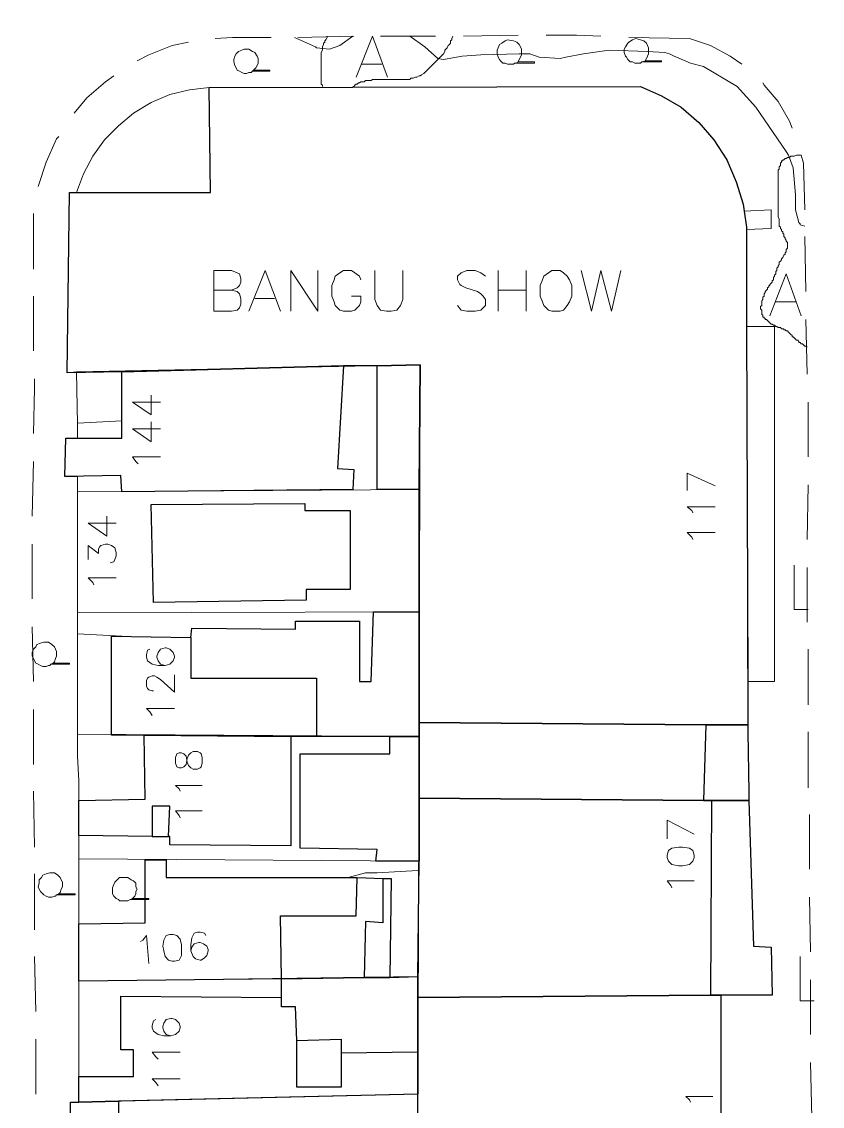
# Model space of a CAD drawing. Extents: x -2391 to 32076, y -11492 to 5852.
# Drawn here: x 4413.2 to 4471.4, y -1261.4 to -1182.6 of the extents above; entities that cross this region are included whole.
import ezdxf

# ---------------------------------------------------------------- set-up
doc = ezdxf.new("R2010")
doc.units = 0
doc.header["$LTSCALE"] = 7
for name, color, linetype in [('ALVE-CT', 3, 'CONTINUOUS'), ('PDF_A101 - EDIFICACAO', 7, 'CONTINUOUS'), ('PDF_A103 - PROJECAO_1', 7, 'CONTINUOUS'), ('PDF_A104 - PROJECAO_2', 7, 'CONTINUOUS'), ('PDF_A112 - PRISMA_VENTILACAO', 7, 'CONTINUOUS'), ('PDF_A120 - MARQUISE', 7, 'CONTINUOUS'), ('PDF_A123 - N DE PORTA', 7, 'CONTINUOUS'), ('PDF_A124 - MURO', 7, 'CONTINUOUS'), ('PDF_B207 - TXT_COMERCIO', 7, 'CONTINUOUS'), ('PDF_C301 - MEIO_FIO_2D', 7, 'CONTINUOUS'), ('PDF_F601 - LIMITE_VEGETACAO', 7, 'CONTINUOUS'), ('PDF_F602 - ARVORE_ISOLADA', 7, 'CONTINUOUS'), ('PDF_F604 - TXT_AGRUPAMENTO_ARVORE', 7, 'CONTINUOUS'), ('PDF_I903 - POSTE', 7, 'CONTINUOUS'), ('PDF_N1402 - CURVA_INTERMEDIARIA', 7, 'CONTINUOUS')]:
    doc.layers.add(name, color=color, linetype=linetype)

msp = doc.modelspace()

# ---------------------------------------------------------------- linework, layer by layer
at = {"layer": 'ALVE-CT'}
msp.add_circle((4550.796, -1271.53), 500, dxfattribs=at)
at = {"layer": 'PDF_A101 - EDIFICACAO', "lineweight": 30}
for points in [[(4465.709, -1196.349), (4465.878, -1197.534), (4465.878, -1197.703), (4465.878, -1204.73), (4465.963, -1230.553), (4465.963, -1233.685), (4462.915, -1233.685), (4442.087, -1233.516), (4442.087, -1225.473), (4442.087, -1216.583), (4442.172, -1207.524), (4439.039, -1207.609), (4436.584, -1207.609), (4420.498, -1208.032), (4416.519, -1208.117), (4416.688, -1194.994), (4417.196, -1194.994), (4426.933, -1194.994), (4426.848, -1187.374), (4458.173, -1187.29), (4459.697, -1187.967), (4461.137, -1188.814), (4462.407, -1189.914), (4463.507, -1191.184), (4464.439, -1192.624), (4465.116, -1194.232), (4465.624, -1195.841)], [(4442.087, -1216.583), (4439.039, -1216.583), (4439.039, -1207.609), (4442.172, -1207.524)], [(4420.498, -1208.032), (4436.584, -1207.609), (4436.161, -1215.059), (4437.346, -1215.144), (4437.262, -1216.583), (4420.498, -1216.753), (4420.413, -1215.567), (4416.35, -1215.652), (4416.434, -1212.858), (4417.281, -1212.858), (4420.498, -1212.858)], [(4433.79, -1217.599), (4433.79, -1218.107), (4437.092, -1218.107), (4437.092, -1223.864), (4433.875, -1223.864), (4433.875, -1224.626), (4422.784, -1224.796), (4422.615, -1217.684)], [(4442.087, -1225.473), (4442.087, -1233.516), (4442.087, -1234.532), (4439.971, -1234.532), (4434.637, -1234.532), (4432.774, -1234.532), (4422.107, -1234.447), (4419.736, -1234.447), (4419.736, -1227.251), (4425.493, -1227.336), (4425.578, -1226.658), (4433.113, -1226.743), (4433.113, -1226.15), (4437.77, -1226.15), (4437.77, -1230.553), (4438.616, -1230.553), (4438.785, -1225.473)], [(4466.047, -1238.596), (4466.047, -1239.189), (4463.338, -1239.189), (4462.745, -1239.189), (4442.087, -1239.019), (4442.087, -1234.532), (4442.087, -1233.516), (4462.915, -1233.685), (4465.963, -1233.685), (4465.963, -1234.193)], [(4432.774, -1234.532), (4432.774, -1242.49), (4423.969, -1242.406), (4423.969, -1241.813), (4423.885, -1241.813), (4423.969, -1239.612), (4422.699, -1239.612), (4422.699, -1241.813), (4417.366, -1241.728), (4417.366, -1239.189), (4422.191, -1239.104), (4422.107, -1234.447)], [(4442.087, -1234.532), (4442.087, -1239.019), (4442.087, -1243.591), (4438.955, -1243.591), (4439.039, -1242.744), (4433.452, -1242.66), (4433.452, -1235.802), (4439.971, -1235.802), (4439.971, -1234.532)], [(4463.253, -1253.327), (4442.003, -1253.497), (4442.003, -1251.973), (4442.087, -1243.591), (4442.087, -1239.019), (4462.745, -1239.189), (4463.338, -1239.189), (4466.047, -1239.189), (4466.386, -1249.772), (4467.656, -1249.856), (4467.74, -1253.327), (4464.015, -1253.327)], [(4432.097, -1252.142), (4417.366, -1252.311), (4417.366, -1248.163), (4422.191, -1248.078), (4422.191, -1243.506), (4423.715, -1243.506), (4423.715, -1244.776), (4437.6, -1244.776), (4439.463, -1244.861), (4440.055, -1244.861), (4439.971, -1252.057), (4438.108, -1252.057)], [(4442.003, -1253.497), (4442.003, -1257.476), (4442.003, -1260.524), (4420.244, -1261.032), (4417.366, -1261.116), (4417.366, -1259.254), (4421.345, -1259.254), (4421.345, -1257.307), (4420.413, -1257.307), (4420.413, -1253.412), (4432.097, -1253.497), (4432.097, -1252.142), (4438.108, -1252.057), (4439.971, -1252.057), (4442.003, -1251.973)], [(4464.015, -1268.398), (4452.416, -1268.398), (4442.003, -1268.398), (4442.003, -1265.519), (4442.003, -1261.54), (4442.003, -1260.524), (4442.003, -1257.476), (4442.003, -1253.497), (4463.253, -1253.327), (4464.015, -1253.327)], [(4420.413, -1270.43), (4417.281, -1270.514), (4416.773, -1270.514), (4416.773, -1261.116), (4417.366, -1261.116), (4420.244, -1261.032), (4420.244, -1262.556), (4437.516, -1262.217), (4437.685, -1269.244), (4420.413, -1269.583)]]:
    msp.add_lwpolyline(points, close=True, dxfattribs=at)
at = {"layer": 'PDF_A103 - PROJECAO_1', "lineweight": 30}
for points in [[(4425.493, -1227.336), (4425.493, -1230.299), (4434.637, -1230.299), (4434.637, -1234.532), (4432.774, -1234.532), (4422.107, -1234.447), (4419.736, -1234.447), (4419.736, -1227.251)], [(4462.915, -1233.685), (4462.745, -1239.189), (4442.087, -1239.019), (4442.087, -1234.532), (4442.087, -1233.516)], [(4462.745, -1239.189), (4463.338, -1239.189), (4463.253, -1253.327), (4442.003, -1253.497), (4442.003, -1251.973), (4442.087, -1243.591), (4442.087, -1239.019)], [(4439.463, -1244.861), (4439.463, -1248.078), (4438.193, -1247.994), (4438.108, -1252.057), (4432.097, -1252.142), (4432.012, -1247.57), (4437.516, -1247.57), (4437.6, -1244.776)], [(4442.003, -1253.497), (4442.003, -1257.476), (4436.415, -1257.561), (4436.415, -1260.016), (4433.198, -1260.016), (4433.198, -1256.629), (4433.113, -1254.174), (4432.097, -1254.174), (4432.097, -1253.497), (4432.097, -1252.142), (4438.108, -1252.057), (4439.971, -1252.057), (4442.003, -1251.973)]]:
    msp.add_lwpolyline(points, close=True, dxfattribs=at)
at = {"layer": 'PDF_A104 - PROJECAO_2', "lineweight": 30}
msp.add_lwpolyline([(4436.415, -1257.561), (4436.415, -1260.016), (4433.198, -1260.016), (4433.198, -1256.629), (4436.415, -1256.545)], close=True, dxfattribs=at)
at = {"layer": 'PDF_A112 - PRISMA_VENTILACAO', "lineweight": 30}
msp.add_lwpolyline([(4422.699, -1241.813), (4423.885, -1241.813), (4423.969, -1239.612), (4422.699, -1239.612)], close=True, dxfattribs=at)
at = {"layer": 'PDF_A120 - MARQUISE', "lineweight": 9}
for points in [[(4465.878, -1197.703), (4465.878, -1197.534), (4465.709, -1196.349), (4467.656, -1196.264), (4467.656, -1197.619)], [(4465.963, -1230.553), (4465.878, -1204.73), (4467.91, -1204.73), (4467.91, -1230.553)]]:
    msp.add_lwpolyline(points, close=True, dxfattribs=at)
at = {"layer": 'PDF_A123 - N DE PORTA', "lineweight": 9}
for points in [[(4423.292, -1210.234), (4421.26, -1210.234), (4422.615, -1211.165), (4422.615, -1209.726)], [(4423.292, -1212.181), (4421.26, -1212.181), (4422.615, -1213.112), (4422.615, -1211.673)], [(4421.683, -1214.721), (4421.514, -1214.551), (4421.26, -1214.213), (4423.292, -1214.213)], [(4463.592, -1216.329), (4461.56, -1215.398), (4461.56, -1216.668)], [(4420.075, -1219.039), (4418.043, -1219.039), (4419.397, -1219.97), (4419.397, -1218.531)], [(4461.983, -1218.277), (4461.899, -1218.107), (4461.56, -1217.853), (4463.592, -1217.853)], [(4461.983, -1220.224), (4461.899, -1220.055), (4461.56, -1219.716), (4463.592, -1219.716)], [(4418.043, -1221.663), (4418.043, -1220.647), (4418.805, -1221.24), (4418.805, -1220.901), (4418.889, -1220.732), (4418.974, -1220.647), (4419.313, -1220.563), (4419.482, -1220.563), (4419.736, -1220.647), (4419.99, -1220.817), (4420.075, -1221.155), (4420.075, -1221.409), (4419.99, -1221.663), (4419.905, -1221.833), (4419.651, -1221.917)], [(4418.466, -1223.526), (4418.382, -1223.356), (4418.043, -1223.018), (4420.075, -1223.018)], [(4422.53, -1228.182), (4422.361, -1228.267), (4422.276, -1228.606), (4422.276, -1228.775), (4422.361, -1229.029), (4422.699, -1229.283), (4423.123, -1229.368), (4423.631, -1229.368), (4423.969, -1229.283), (4424.223, -1229.029), (4424.308, -1228.775), (4424.308, -1228.69), (4424.223, -1228.436), (4423.969, -1228.182), (4423.715, -1228.098), (4423.631, -1228.098), (4423.292, -1228.182), (4423.123, -1228.436), (4423.038, -1228.69), (4423.038, -1228.775), (4423.123, -1229.029), (4423.292, -1229.283), (4423.631, -1229.368)], [(4422.784, -1231.23), (4422.699, -1231.23), (4422.445, -1231.146), (4422.361, -1231.061), (4422.276, -1230.892), (4422.276, -1230.468), (4422.361, -1230.299), (4422.445, -1230.214), (4422.699, -1230.13), (4422.869, -1230.13), (4423.038, -1230.214), (4423.292, -1230.384), (4424.308, -1231.315), (4424.308, -1230.045)], [(4422.699, -1233.008), (4422.53, -1232.754), (4422.276, -1232.5), (4424.308, -1232.5)], [(4424.731, -1238.511), (4424.647, -1238.342), (4424.393, -1238.088), (4426.34, -1238.088)], [(4424.731, -1240.459), (4424.647, -1240.289), (4424.393, -1239.951), (4426.34, -1239.951)], [(4462.068, -1241.644), (4460.121, -1240.628), (4460.121, -1241.982)], [(4460.459, -1245.538), (4460.375, -1245.369), (4460.121, -1245.03), (4462.068, -1245.03)], [(4421.853, -1249.433), (4422.022, -1249.348), (4422.276, -1249.01), (4422.445, -1251.042)], [(4426.594, -1249.01), (4426.509, -1248.84), (4426.171, -1248.756), (4426.001, -1248.756), (4425.747, -1248.84), (4425.578, -1249.179), (4425.493, -1249.687), (4425.493, -1250.11), (4425.663, -1250.534), (4425.832, -1250.703), (4426.171, -1250.788), (4426.255, -1250.788), (4426.509, -1250.618), (4426.679, -1250.449), (4426.763, -1250.11), (4426.763, -1250.026), (4426.679, -1249.772), (4426.425, -1249.602), (4426.171, -1249.518), (4426.086, -1249.518), (4425.747, -1249.602), (4425.578, -1249.856), (4425.493, -1250.11)], [(4422.953, -1255.105), (4422.784, -1255.19), (4422.699, -1255.529), (4422.699, -1255.698), (4422.784, -1255.952), (4423.123, -1256.206), (4423.546, -1256.291), (4424.054, -1256.291), (4424.393, -1256.206), (4424.647, -1255.952), (4424.731, -1255.698), (4424.731, -1255.613), (4424.647, -1255.359), (4424.393, -1255.105), (4424.139, -1255.021), (4424.054, -1255.021), (4423.715, -1255.105), (4423.546, -1255.359), (4423.461, -1255.613), (4423.461, -1255.698), (4423.546, -1255.952), (4423.715, -1256.206), (4424.054, -1256.291)], [(4423.123, -1257.984), (4422.953, -1257.815), (4422.699, -1257.476), (4424.731, -1257.476)], [(4423.123, -1259.931), (4422.953, -1259.677), (4422.699, -1259.423), (4424.731, -1259.423)], [(4461.814, -1261.116), (4461.729, -1260.947), (4461.475, -1260.693), (4463.423, -1260.693)]]:
    msp.add_lwpolyline(points, dxfattribs=at)
for points in [[(4424.393, -1236.479), (4424.477, -1236.733), (4424.647, -1236.818), (4424.816, -1236.818), (4424.985, -1236.733), (4425.155, -1236.564), (4425.239, -1236.141), (4425.324, -1235.887), (4425.493, -1235.717), (4425.663, -1235.633), (4426.001, -1235.633), (4426.171, -1235.717), (4426.255, -1235.802), (4426.34, -1236.056), (4426.34, -1236.479), (4426.255, -1236.733), (4426.171, -1236.818), (4426.001, -1236.903), (4425.663, -1236.903), (4425.493, -1236.818), (4425.324, -1236.649), (4425.239, -1236.395), (4425.155, -1235.971), (4424.985, -1235.802), (4424.816, -1235.717), (4424.647, -1235.717), (4424.477, -1235.802), (4424.393, -1236.056)], [(4460.121, -1243.337), (4460.205, -1243.591), (4460.459, -1243.845), (4460.967, -1243.93), (4461.221, -1243.93), (4461.729, -1243.845), (4461.983, -1243.591), (4462.068, -1243.337), (4462.068, -1243.168), (4461.983, -1242.829), (4461.729, -1242.66), (4461.221, -1242.575), (4460.967, -1242.575), (4460.459, -1242.66), (4460.205, -1242.829), (4460.121, -1243.168)], [(4423.969, -1248.925), (4423.715, -1249.01), (4423.546, -1249.348), (4423.461, -1249.772), (4423.546, -1250.11), (4423.631, -1250.534), (4423.885, -1250.788), (4424.139, -1250.872), (4424.308, -1250.872), (4424.647, -1250.788), (4424.816, -1250.449), (4424.816, -1250.026), (4424.816, -1249.687), (4424.731, -1249.264), (4424.477, -1249.01), (4424.223, -1248.925)]]:
    msp.add_lwpolyline(points, close=True, dxfattribs=at)
at = {"layer": 'PDF_A124 - MURO', "lineweight": 9}
for points in [[(4416.773, -1270.514), (4416.773, -1261.116), (4417.366, -1261.116), (4417.366, -1257.222), (4417.366, -1255.444), (4417.366, -1237.749), (4417.281, -1235.971), (4417.281, -1226.912), (4417.281, -1225.642), (4417.281, -1223.272), (4417.281, -1218.869), (4417.281, -1215.652), (4416.35, -1215.652), (4416.434, -1212.858), (4417.281, -1212.858), (4417.281, -1212.689), (4417.281, -1211.842), (4417.196, -1208.032), (4416.519, -1208.117), (4416.688, -1194.994), (4417.196, -1194.994), (4417.704, -1193.639), (4418.382, -1192.37), (4419.228, -1191.184), (4420.244, -1190.168), (4421.345, -1189.237), (4422.615, -1188.475), (4423.969, -1187.882), (4425.409, -1187.544), (4426.848, -1187.374), (4458.173, -1187.29), (4459.697, -1187.967), (4461.137, -1188.814), (4462.407, -1189.914), (4463.507, -1191.184), (4464.439, -1192.624), (4465.116, -1194.232), (4465.624, -1195.841), (4465.878, -1197.534), (4465.963, -1234.193), (4466.047, -1238.596), (4466.386, -1249.772), (4467.656, -1249.856), (4467.74, -1253.327), (4466.132, -1253.327), (4442.003, -1253.497)], [(4417.196, -1208.032), (4442.172, -1207.524), (4441.918, -1287.87), (4442.172, -1314.624), (4417.196, -1315.132), (4417.196, -1311.745), (4417.196, -1306.581), (4417.196, -1300.993), (4417.196, -1297.268), (4417.281, -1288.294), (4441.918, -1288.209)], [(4417.281, -1211.758), (4420.498, -1211.588)], [(4417.281, -1216.753), (4442.087, -1216.583)], [(4442.087, -1225.473), (4417.281, -1225.558)], [(4420.498, -1227.251), (4417.281, -1227.082)], [(4442.087, -1233.516), (4465.963, -1233.685)], [(4442.087, -1234.532), (4417.281, -1234.363)], [(4442.087, -1239.019), (4466.047, -1239.189)], [(4417.366, -1243.422), (4442.087, -1243.591)], [(4417.366, -1252.311), (4442.003, -1251.973)], [(4417.366, -1261.116), (4442.003, -1260.524)]]:
    msp.add_lwpolyline(points, dxfattribs=at)
at = {"layer": 'PDF_B207 - TXT_COMERCIO', "lineweight": 9}
for points in [[(4428.456, -1202.106), (4428.88, -1202.191), (4429.049, -1202.36), (4429.134, -1202.699), (4429.134, -1203.122), (4429.049, -1203.376), (4428.88, -1203.545), (4428.456, -1203.63), (4427.187, -1203.63), (4427.187, -1200.667), (4428.456, -1200.667), (4428.88, -1200.836), (4429.049, -1200.921), (4429.134, -1201.259), (4429.134, -1201.513), (4429.049, -1201.767), (4428.88, -1201.937), (4428.456, -1202.106), (4427.187, -1202.106)], [(4429.726, -1203.63), (4430.912, -1200.667), (4432.012, -1203.63)], [(4432.774, -1203.63), (4432.774, -1200.667), (4434.722, -1203.63), (4434.722, -1200.667)], [(4437.854, -1201.344), (4437.77, -1201.09), (4437.431, -1200.836), (4437.177, -1200.667), (4436.584, -1200.667), (4436.33, -1200.836), (4435.992, -1201.09), (4435.907, -1201.344), (4435.738, -1201.767), (4435.738, -1202.529), (4435.907, -1202.952), (4435.992, -1203.206), (4436.33, -1203.545), (4436.584, -1203.63), (4437.177, -1203.63), (4437.431, -1203.545), (4437.77, -1203.206), (4437.854, -1202.952), (4437.854, -1202.529), (4437.177, -1202.529)], [(4438.87, -1200.667), (4438.87, -1202.783), (4439.039, -1203.206), (4439.293, -1203.545), (4439.717, -1203.63), (4440.055, -1203.63), (4440.479, -1203.545), (4440.733, -1203.206), (4440.902, -1202.783), (4440.902, -1200.667)], [(4446.913, -1201.09), (4446.575, -1200.836), (4446.151, -1200.667), (4445.559, -1200.667), (4445.135, -1200.836), (4444.881, -1201.09), (4444.881, -1201.344), (4445.051, -1201.683), (4445.135, -1201.767), (4445.474, -1201.937), (4446.321, -1202.191), (4446.575, -1202.36), (4446.744, -1202.529), (4446.913, -1202.783), (4446.913, -1203.206), (4446.575, -1203.545), (4446.151, -1203.63), (4445.559, -1203.63), (4445.135, -1203.545), (4444.881, -1203.206)], [(4447.844, -1200.667), (4447.844, -1203.63)], [(4449.876, -1200.667), (4449.876, -1203.63)], [(4453.856, -1200.667), (4454.618, -1203.63), (4455.295, -1200.667), (4456.057, -1203.63), (4456.734, -1200.667)], [(4430.15, -1202.699), (4431.589, -1202.699)], [(4447.844, -1202.106), (4449.876, -1202.106)]]:
    msp.add_lwpolyline(points, dxfattribs=at)
msp.add_lwpolyline([(4451.739, -1200.667), (4451.485, -1200.836), (4451.146, -1201.09), (4451.062, -1201.344), (4450.892, -1201.767), (4450.892, -1202.529), (4451.062, -1202.952), (4451.146, -1203.206), (4451.485, -1203.545), (4451.739, -1203.63), (4452.332, -1203.63), (4452.586, -1203.545), (4452.84, -1203.206), (4453.009, -1202.952), (4453.178, -1202.529), (4453.178, -1201.767), (4453.009, -1201.344), (4452.84, -1201.09), (4452.586, -1200.836), (4452.332, -1200.667)], close=True, dxfattribs=at)
at = {"layer": 'PDF_C301 - MEIO_FIO_2D', "lineweight": 9}
for points in [[(4427.271, -1183.818), (4428.541, -1183.734), (4431.335, -1183.734)], [(4433.282, -1183.734), (4437.346, -1183.649)], [(4439.293, -1183.649), (4443.273, -1183.649)], [(4445.305, -1183.649), (4449.284, -1183.564)], [(4451.316, -1183.564), (4453.517, -1183.564), (4455.295, -1183.649)], [(4457.327, -1183.734), (4461.729, -1183.818), (4463.253, -1184.326), (4464.693, -1185.088), (4465.539, -1185.681)], [(4421.599, -1185.427), (4422.445, -1185.004), (4424.139, -1184.326), (4425.324, -1184.072)], [(4417.027, -1189.237), (4417.958, -1188.136), (4419.313, -1186.951), (4419.905, -1186.528)], [(4467.063, -1187.036), (4467.148, -1187.205), (4468.164, -1188.39), (4469.01, -1189.83), (4469.18, -1190.338)], [(4414.402, -1194.571), (4414.995, -1192.793), (4415.757, -1191.1), (4415.926, -1190.93)], [(4469.857, -1192.285), (4470.026, -1192.878), (4470.111, -1196.264)], [(4414.064, -1200.582), (4414.064, -1196.518)], [(4470.111, -1198.211), (4470.196, -1202.191)], [(4414.064, -1206.508), (4414.064, -1202.529)], [(4470.196, -1204.222), (4470.28, -1208.202)], [(4414.064, -1212.52), (4414.148, -1209.218), (4414.148, -1208.54)], [(4470.365, -1210.234), (4470.365, -1212.773), (4470.365, -1214.213)], [(4413.979, -1218.531), (4414.064, -1214.551)], [(4470.365, -1216.245), (4470.28, -1220.224)], [(4413.979, -1224.542), (4413.979, -1220.563)], [(4470.28, -1222.256), (4470.28, -1226.235)], [(4414.064, -1230.553), (4413.979, -1226.574)], [(4470.365, -1228.182), (4470.365, -1232.246)], [(4414.064, -1236.564), (4414.064, -1232.585)], [(4470.365, -1234.193), (4470.365, -1238.257)], [(4414.148, -1242.575), (4414.064, -1238.511)], [(4470.45, -1240.205), (4470.45, -1244.184)], [(4414.148, -1248.586), (4414.148, -1244.522)], [(4470.45, -1246.216), (4470.534, -1250.195)], [(4414.233, -1254.513), (4414.148, -1250.534)], [(4470.534, -1252.227), (4470.534, -1256.206)], [(4414.233, -1260.524), (4414.233, -1256.545)], [(4470.534, -1258.238), (4470.619, -1262.217)]]:
    msp.add_lwpolyline(points, dxfattribs=at)
at = {"layer": 'PDF_F601 - LIMITE_VEGETACAO', "lineweight": 9}
for points in [[(4435.06, -1187.29), (4435.06, -1187.205), (4434.976, -1187.12), (4434.976, -1187.036), (4434.976, -1186.951), (4434.976, -1186.866), (4434.976, -1186.697), (4434.976, -1186.528), (4434.976, -1186.358), (4434.976, -1186.189), (4434.976, -1185.935), (4434.976, -1185.766), (4434.976, -1185.596), (4434.976, -1185.342), (4434.976, -1185.173), (4434.976, -1185.004), (4434.976, -1184.834), (4435.06, -1184.665), (4435.06, -1184.496), (4435.06, -1184.411), (4435.145, -1184.242), (4435.145, -1184.157), (4435.23, -1184.072), (4435.23, -1183.988), (4435.314, -1183.903), (4435.399, -1183.734), (4435.399, -1183.649)], [(4444.543, -1183.649), (4444.458, -1183.818), (4444.458, -1183.903), (4444.373, -1183.988), (4444.373, -1184.157), (4444.289, -1184.242), (4444.204, -1184.326), (4444.119, -1184.496), (4444.035, -1184.58), (4443.95, -1184.665), (4443.95, -1184.75), (4443.865, -1184.919), (4443.781, -1185.004), (4443.696, -1185.088), (4443.611, -1185.173), (4443.527, -1185.258), (4443.442, -1185.342), (4443.357, -1185.427), (4443.273, -1185.512), (4443.188, -1185.596), (4443.103, -1185.681), (4443.019, -1185.766), (4442.934, -1185.85), (4442.849, -1185.935), (4442.765, -1186.02), (4442.68, -1186.104), (4442.595, -1186.189), (4442.511, -1186.274), (4442.426, -1186.358), (4442.257, -1186.443), (4442.172, -1186.528), (4442.087, -1186.528), (4441.918, -1186.612), (4441.833, -1186.612), (4441.664, -1186.697), (4441.495, -1186.697), (4441.41, -1186.782), (4441.241, -1186.782), (4441.071, -1186.782), (4440.902, -1186.782), (4440.733, -1186.782), (4440.648, -1186.782), (4440.479, -1186.782), (4440.394, -1186.782), (4440.225, -1186.782), (4440.14, -1186.782), (4440.055, -1186.782), (4439.971, -1186.782), (4439.886, -1186.782), (4439.801, -1186.782), (4439.717, -1186.782), (4439.632, -1186.782), (4439.547, -1186.782), (4439.463, -1186.782), (4439.378, -1186.782), (4439.293, -1186.782), (4439.209, -1186.782), (4439.124, -1186.782), (4439.039, -1186.782), (4438.955, -1186.782), (4438.87, -1186.782), (4438.785, -1186.782), (4438.701, -1186.782), (4438.616, -1186.866), (4438.447, -1186.866), (4438.362, -1186.866), (4438.277, -1186.866), (4438.193, -1186.866), (4438.108, -1186.951), (4437.939, -1186.951), (4437.854, -1186.951), (4437.77, -1187.036), (4437.685, -1187.036), (4437.6, -1187.12), (4437.516, -1187.12), (4437.431, -1187.205), (4437.346, -1187.29), (4437.262, -1187.29)], [(4470.28, -1206.254), (4470.196, -1206.17), (4470.111, -1206.17), (4470.026, -1206.085), (4469.942, -1206), (4469.857, -1206), (4469.772, -1205.916), (4469.688, -1205.916), (4469.688, -1205.831), (4469.603, -1205.746), (4469.518, -1205.746), (4469.434, -1205.662), (4469.349, -1205.577), (4469.264, -1205.492), (4469.18, -1205.492), (4469.18, -1205.408), (4469.095, -1205.323), (4469.01, -1205.238), (4468.926, -1205.154), (4468.841, -1205.069), (4468.756, -1205.069), (4468.672, -1204.984), (4468.587, -1204.984), (4468.587, -1204.9), (4468.502, -1204.9), (4468.418, -1204.9), (4468.333, -1204.815), (4468.248, -1204.815), (4468.164, -1204.815), (4468.079, -1204.73), (4467.994, -1204.73), (4467.91, -1204.646), (4467.825, -1204.646), (4467.74, -1204.561), (4467.656, -1204.561), (4467.571, -1204.476), (4467.486, -1204.392), (4467.402, -1204.307), (4467.317, -1204.222), (4467.232, -1204.222), (4467.232, -1204.138), (4467.148, -1204.138), (4467.148, -1204.053), (4467.063, -1204.053), (4467.063, -1203.968), (4467.063, -1203.884), (4466.978, -1203.884), (4466.978, -1203.799), (4466.978, -1203.714), (4466.978, -1203.63), (4466.978, -1203.545), (4466.894, -1203.46), (4466.894, -1203.376), (4466.894, -1203.291), (4466.978, -1203.206), (4466.978, -1203.122), (4466.978, -1203.037), (4466.978, -1202.952), (4466.978, -1202.868), (4467.063, -1202.783), (4467.063, -1202.699), (4467.063, -1202.614), (4467.148, -1202.529), (4467.148, -1202.445), (4467.148, -1202.36), (4467.232, -1202.275), (4467.232, -1202.191), (4467.317, -1202.106), (4467.402, -1202.021), (4467.402, -1201.937), (4467.486, -1201.852), (4467.486, -1201.767), (4467.571, -1201.767), (4467.571, -1201.683), (4467.656, -1201.598), (4467.74, -1201.513), (4467.74, -1201.429), (4467.825, -1201.344), (4467.825, -1201.259), (4467.825, -1201.175), (4467.91, -1201.09), (4467.91, -1201.005), (4467.994, -1200.921), (4467.994, -1200.836), (4467.994, -1200.751), (4468.079, -1200.667), (4468.079, -1200.582), (4468.079, -1200.497), (4468.164, -1200.413), (4468.164, -1200.328), (4468.248, -1200.243), (4468.248, -1200.074), (4468.333, -1199.989), (4468.418, -1199.905), (4468.418, -1199.82), (4468.502, -1199.735), (4468.587, -1199.566), (4468.672, -1199.481), (4468.672, -1199.397), (4468.756, -1199.312), (4468.756, -1199.227), (4468.756, -1199.143), (4468.841, -1199.058), (4468.841, -1198.973), (4468.841, -1198.889), (4468.841, -1198.804), (4468.841, -1198.719), (4468.841, -1198.635), (4468.756, -1198.55), (4468.756, -1198.465), (4468.672, -1198.381), (4468.672, -1198.296), (4468.587, -1198.211), (4468.587, -1198.127), (4468.587, -1198.042), (4468.502, -1197.957), (4468.502, -1197.873), (4468.418, -1197.788), (4468.418, -1197.703), (4468.333, -1197.619), (4468.333, -1197.534), (4468.248, -1197.449), (4468.248, -1197.365), (4468.248, -1197.28), (4468.248, -1197.111), (4468.248, -1197.026), (4468.248, -1196.941), (4468.164, -1196.772), (4468.164, -1196.687), (4468.164, -1196.603), (4468.164, -1196.433), (4468.164, -1196.349), (4468.164, -1196.179), (4468.164, -1196.095), (4468.164, -1195.925), (4468.164, -1195.841), (4468.164, -1195.671), (4468.164, -1195.502), (4468.164, -1195.333), (4468.164, -1195.163), (4468.164, -1194.994), (4468.164, -1194.825), (4468.164, -1194.655), (4468.164, -1194.486), (4468.164, -1194.317), (4468.164, -1194.147), (4468.164, -1193.978), (4468.164, -1193.893), (4468.164, -1193.724), (4468.164, -1193.639), (4468.164, -1193.47), (4468.164, -1193.385), (4468.248, -1193.301), (4468.248, -1193.216), (4468.248, -1193.132), (4468.333, -1193.047), (4468.333, -1192.962), (4468.333, -1192.878), (4468.418, -1192.793), (4468.418, -1192.708), (4468.502, -1192.708), (4468.502, -1192.624), (4468.587, -1192.624), (4468.672, -1192.539), (4468.756, -1192.539), (4468.841, -1192.454), (4468.926, -1192.454), (4469.01, -1192.454), (4469.095, -1192.37), (4469.18, -1192.37), (4469.264, -1192.37), (4469.349, -1192.37), (4469.518, -1192.285), (4469.603, -1192.285), (4469.688, -1192.285), (4469.772, -1192.285), (4469.857, -1192.285)]]:
    msp.add_lwpolyline(points, dxfattribs=at)
at = {"layer": 'PDF_F602 - ARVORE_ISOLADA', "lineweight": 9}
for points in [[(4449.284, -1185.512), (4449.114, -1185.596), (4449.03, -1185.596), (4448.945, -1185.681), (4448.691, -1185.681), (4448.522, -1185.681), (4448.352, -1185.596), (4448.183, -1185.596), (4448.014, -1185.427), (4447.929, -1185.342), (4447.844, -1185.173), (4447.76, -1184.919), (4447.76, -1184.665), (4447.844, -1184.496), (4447.929, -1184.242), (4448.098, -1184.157), (4448.352, -1183.988), (4448.522, -1183.903), (4448.945, -1183.988), (4449.199, -1184.072), (4449.368, -1184.242), (4449.453, -1184.411), (4449.538, -1184.58), (4449.538, -1184.75), (4449.538, -1185.004), (4449.453, -1185.173), (4449.368, -1185.342), (4449.284, -1185.512), (4449.114, -1185.596), (4450.469, -1185.596), (4450.469, -1185.512)], [(4458.512, -1185.427), (4458.343, -1185.512), (4458.258, -1185.512), (4458.173, -1185.596), (4458.004, -1185.596), (4457.75, -1185.596), (4457.581, -1185.512), (4457.411, -1185.512), (4457.242, -1185.342), (4457.158, -1185.173), (4457.073, -1185.088), (4456.988, -1184.834), (4456.988, -1184.58), (4457.073, -1184.411), (4457.242, -1184.157), (4457.327, -1184.072), (4457.581, -1183.903), (4457.835, -1183.818), (4458.173, -1183.903), (4458.427, -1183.988), (4458.597, -1184.157), (4458.681, -1184.326), (4458.766, -1184.496), (4458.766, -1184.665), (4458.766, -1184.919), (4458.681, -1185.088), (4458.597, -1185.258), (4458.512, -1185.427), (4458.343, -1185.512), (4459.697, -1185.512), (4459.697, -1185.427)], [(4430.065, -1186.104), (4429.98, -1186.189), (4429.896, -1186.274), (4429.726, -1186.274), (4429.557, -1186.358), (4429.388, -1186.358), (4429.218, -1186.274), (4429.049, -1186.189), (4428.88, -1186.104), (4428.795, -1185.935), (4428.71, -1185.766), (4428.626, -1185.512), (4428.626, -1185.342), (4428.71, -1185.088), (4428.795, -1184.919), (4428.964, -1184.75), (4429.218, -1184.665), (4429.388, -1184.58), (4429.726, -1184.58), (4429.98, -1184.75), (4430.15, -1184.834), (4430.319, -1185.088), (4430.404, -1185.258), (4430.404, -1185.427), (4430.404, -1185.596), (4430.319, -1185.766), (4430.234, -1185.935), (4430.065, -1186.104), (4429.98, -1186.189), (4431.25, -1186.189), (4431.25, -1186.104)], [(4415.503, -1229.198), (4415.334, -1229.283), (4415.249, -1229.368), (4415.164, -1229.368), (4414.995, -1229.452), (4414.741, -1229.452), (4414.572, -1229.368), (4414.402, -1229.283), (4414.233, -1229.198), (4414.148, -1229.029), (4414.064, -1228.86), (4413.979, -1228.69), (4413.979, -1228.436), (4414.064, -1228.182), (4414.233, -1228.013), (4414.318, -1227.844), (4414.572, -1227.759), (4414.826, -1227.674), (4415.164, -1227.674), (4415.418, -1227.844), (4415.588, -1228.013), (4415.672, -1228.182), (4415.757, -1228.352), (4415.757, -1228.521), (4415.757, -1228.69), (4415.672, -1228.86), (4415.588, -1229.114), (4415.503, -1229.198), (4415.334, -1229.283), (4416.688, -1229.283), (4416.688, -1229.198)], [(4415.926, -1245.962), (4415.757, -1246.046), (4415.672, -1246.131), (4415.588, -1246.131), (4415.418, -1246.216), (4415.164, -1246.216), (4414.995, -1246.131), (4414.826, -1246.046), (4414.741, -1245.962), (4414.572, -1245.792), (4414.487, -1245.623), (4414.402, -1245.454), (4414.487, -1245.2), (4414.487, -1244.946), (4414.656, -1244.776), (4414.741, -1244.607), (4414.995, -1244.522), (4415.249, -1244.438), (4415.588, -1244.438), (4415.842, -1244.607), (4416.011, -1244.776), (4416.096, -1244.946), (4416.18, -1245.115), (4416.18, -1245.284), (4416.18, -1245.454), (4416.096, -1245.623), (4416.011, -1245.877), (4415.926, -1245.962), (4415.757, -1246.046), (4417.112, -1246.046), (4417.112, -1245.962)], [(4421.26, -1246.3), (4421.175, -1246.385), (4421.091, -1246.385), (4420.921, -1246.47), (4420.752, -1246.47), (4420.583, -1246.47), (4420.329, -1246.47), (4420.244, -1246.385), (4420.075, -1246.3), (4419.905, -1246.131), (4419.821, -1245.962), (4419.821, -1245.708), (4419.821, -1245.538), (4419.905, -1245.284), (4419.99, -1245.115), (4420.159, -1244.946), (4420.329, -1244.776), (4420.583, -1244.776), (4420.921, -1244.776), (4421.175, -1244.946), (4421.345, -1245.03), (4421.514, -1245.2), (4421.514, -1245.454), (4421.599, -1245.623), (4421.514, -1245.792), (4421.514, -1245.962), (4421.429, -1246.131), (4421.26, -1246.3), (4421.175, -1246.385), (4422.445, -1246.385), (4422.445, -1246.3)]]:
    msp.add_lwpolyline(points, close=True, dxfattribs=at)
at = {"layer": 'PDF_F604 - TXT_AGRUPAMENTO_ARVORE', "lineweight": 9}
for points in [[(4437.516, -1186.612), (4438.701, -1183.649), (4439.801, -1186.612)], [(4437.939, -1185.681), (4439.378, -1185.681)], [(4467.571, -1203.968), (4468.756, -1200.921), (4469.857, -1203.968)], [(4467.994, -1202.952), (4469.434, -1202.952)]]:
    msp.add_lwpolyline(points, dxfattribs=at)
at = {"layer": 'PDF_I903 - POSTE', "lineweight": 9}
for points in [[(4470.365, -1225.304), (4469.349, -1225.304), (4469.349, -1222.087)], [(4470.788, -1253.751), (4469.772, -1253.751), (4469.772, -1250.534)]]:
    msp.add_lwpolyline(points, dxfattribs=at)
at = {"layer": 'PDF_N1402 - CURVA_INTERMEDIARIA', "lineweight": 9}
for points in [[(4433.028, -1183.734), (4434.552, -1184.411), (4434.637, -1184.496), (4435.568, -1184.58), (4436.33, -1184.326), (4437.262, -1183.649)], [(4441.41, -1183.649), (4442.511, -1184.411), (4443.442, -1185.258), (4443.865, -1185.342), (4445.22, -1185.088), (4446.575, -1185.004), (4449.368, -1184.919), (4449.876, -1184.919), (4450.13, -1184.919), (4450.808, -1185.173), (4452.332, -1185.258), (4452.755, -1185.173), (4454.025, -1184.919), (4455.888, -1184.665), (4458.681, -1184.75), (4459.951, -1184.834), (4460.29, -1184.919), (4460.629, -1185.088), (4461.814, -1185.596), (4462.745, -1185.85), (4465.201, -1187.29), (4466.555, -1188.814), (4468.756, -1192.031), (4468.926, -1192.285), (4469.264, -1193.216), (4469.434, -1195.163), (4469.434, -1195.925), (4469.434, -1196.264), (4469.688, -1197.195), (4469.772, -1197.28), (4469.772, -1197.365), (4470.111, -1197.449)], [(4436.923, -1244.776), (4438.193, -1244.438), (4439.039, -1244.438), (4442.003, -1244.268)]]:
    msp.add_lwpolyline(points, dxfattribs=at)

doc.saveas('drawing.dxf')
